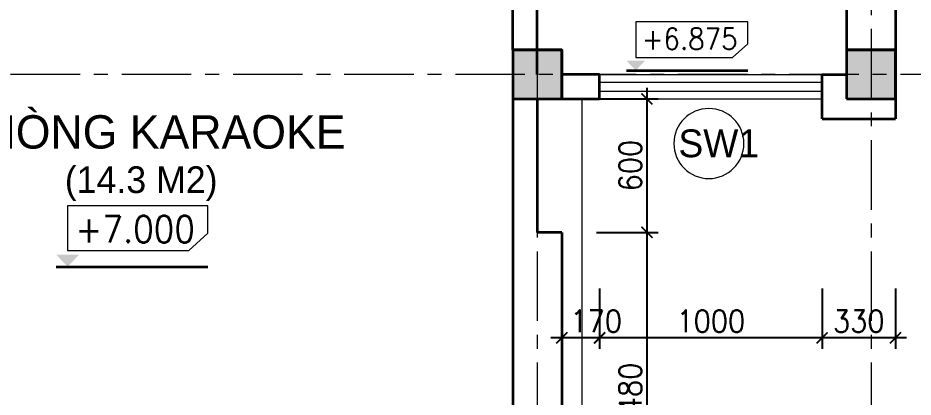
# Model space of a CAD drawing. Header units: millimetres. Extents: x -529782 to -142003, y -492574 to -273331.
# Drawn here: x -215026 to -211002, y -366462 to -364757 of the extents above; entities that cross this region are included whole.
import ezdxf

# ---------------------------------------------------------------- set-up
doc = ezdxf.new("R2010")
doc.units = ezdxf.units.MM
doc.header["$LTSCALE"] = 500
doc.header["$MEASUREMENT"] = 0
doc.header["$PDMODE"] = 3
doc.linetypes.add('CENTER', pattern=[2, 1.25, -0.25, 0.25, -0.25])
doc.layers.get('0').update_dxf_attribs({"linetype": 'CONTINUOUS', "lineweight": 13})
doc.layers.get('Defpoints').update_dxf_attribs({"color": 255, "linetype": 'CONTINUOUS', "lineweight": 13})
for name, color, linetype, lineweight in [('1.cat 30', 30, 'CONTINUOUS', 35), ('1.cot', 2, 'CONTINUOUS', 35), ('2.thay 145', 145, 'CONTINUOUS', 18), ('3.manh 08', 8, 'CONTINUOUS', 9), ('4.dim 08', 8, 'CONTINUOUS', 13), ('7.tim 67', 67, 'CENTER', 9), ('9.text \xad white', 7, 'CONTINUOUS', 15), ('CA.thay 145', 145, 'CONTINUOUS', 18)]:
    doc.layers.add(name, color=color, linetype=linetype, lineweight=lineweight)
doc.styles.add('CA.JSC1', font='')
doc.styles.get("Standard").update_dxf_attribs({"font": 'txt.shx', "width": 0.9})
doc.styles.add('VnAvantH', font='')
doc.styles.get('CA.JSC1').set_extended_font_data('.VnAvantH')
doc.styles.get('VnAvantH').set_extended_font_data('.VnAvantH')
doc.dimstyles.new('CA 50', dxfattribs={"dimscale": 0, "dimtxt": 100, "dimasz": 50, "dimexe": 50, "dimexo": 0, "dimgap": 25, "dimtad": 1, "dimdec": 0, "dimzin": 0, "dimdsep": 46, "dimtxsty": 'Standard', "dimblk": 'ARCHTICK', "dimcen": 0.09, "dimdle": 50, "dimclrd": 256, "dimclre": 256, "dimclrt": 7, "dimadec": 0, "dimazin": 0, "dimtfac": 1, "dimtdec": 0, "dimtix": 1, "dimtmove": 2, "dimatfit": 3, "dimldrblk": 'DOT', "dimfxl": 1, "dimtolj": 1, "dimtzin": 0, "dimarcsym": 0})

# ---------------------------------------------------------------- blocks, each defined once
blk = doc.blocks.new('ki hieu cost')
at = {"layer": '1.cat 30'}
blk.add_line((-119312.6479903211, -196389.5266377838), (-118175.9534743076, -196389.5266377837), dxfattribs=at)
at = {"layer": '3.manh 08'}
blk.add_lwpolyline([(-119227.225577535, -195933.8747298737), (-119227.225577535, -196268.1983629046), (-118320.4604987512, -196268.1983629046), (-118175.9534743076, -196138.8011558482), (-118175.9534743076, -195933.8747298737)], close=True, dxfattribs=at)
blk.add_solid([(-119312.6479903211, -196299.0221607631), (-119141.803164749, -196299.0221607631), (-119227.225577535, -196389.5266377839)], dxfattribs=at)
blk = doc.blocks.new('sdfdggh')
at = {"layer": '7.tim 67', "ltscale": 0.5}
for p, q in [((8609.999999999302, 2894.499999999942), (8609.999999999302, -9823.000000000058)), ((10110.00000000006, 2894.499999999942), (10110.00000000006, -9823.000000000058)), ((12554.49999999994, -4310), (-2632.000000000058, -4310))]:
    blk.add_line(p, q, dxfattribs=at)
blk = doc.blocks.new('_ArchTick')
at = {"color": 1, "linetype": 'ByBlock', "const_width": 0.150000081}
blk.add_lwpolyline([(-0.5000002699998731, -0.5000002699998731), (0.5000002699998731, 0.5000002699998731)], dxfattribs=at)
blk = doc.blocks.new('*D492')
at = {"layer": '4.dim 08', "lineweight": -2, "transparency": 16777216}
for p, q in [((-211411.4537180976, -365972.9953061457), (-211411.4537180976, -366245.3392923577)), ((-211081.4537180976, -365972.9953061457), (-211081.4537180976, -366245.3392923577)), ((-211031.4537180976, -366195.3392923577), (-211461.4537180976, -366195.3392923577))]:
    blk.add_line(p, q, dxfattribs=at)
at = {"layer": 'Defpoints', "color": 0, "transparency": 16777216}
for p in [(-211411.4537180976, -365972.9953061457), (-211081.4537180976, -365972.9953061457), (-211411.4537180976, -366195.3392923577)]:
    blk.add_point(p, dxfattribs=at)
at = {"layer": '4.dim 08', "lineweight": -2, "transparency": 16777216, "xscale": 50, "yscale": 50, "zscale": 50, "rotation": 180}
blk.add_blockref('_ArchTick', (-211411.4537180976, -366195.3392923577), dxfattribs=at)
at = {"layer": '4.dim 08', "lineweight": -2, "transparency": 16777216, "xscale": 50, "yscale": 50, "zscale": 50}
blk.add_blockref('_ArchTick', (-211081.4537180976, -366195.3392923577), dxfattribs=at)
at = {"layer": '4.dim 08', "color": 7, "transparency": 16777216, "insert": (-211246.4537180976, -366120.3392923577), "char_height": 100, "attachment_point": 5}
blk.add_mtext('\\A1;330', dxfattribs=at)
blk = doc.blocks.new('_DOT')
at = {"color": 1, "linetype": 'ByBlock'}
blk.add_line((-0.5, 0), (-1, 0), dxfattribs=at)
at = {"color": 1, "linetype": 'ByBlock', "const_width": 0.5}
blk.add_lwpolyline([(-0.25, 0, 1), (0.25, 0, 1)], format="xyb", close=True, dxfattribs=at)
blk = doc.blocks.new('*D493')
at = {"layer": '4.dim 08', "lineweight": -2, "transparency": 16777216}
for p, q in [((-212411.4537180976, -365972.9953061457), (-212411.4537180976, -366245.3392923577)), ((-211411.4537180976, -365972.9953061457), (-211411.4537180976, -366245.3392923577)), ((-211361.4537180976, -366195.3392923577), (-212461.4537180976, -366195.3392923577))]:
    blk.add_line(p, q, dxfattribs=at)
at = {"layer": 'Defpoints', "color": 0, "transparency": 16777216}
for p in [(-212411.4537180976, -365972.9953061457), (-211411.4537180976, -365972.9953061457), (-212411.4537180976, -366195.3392923577)]:
    blk.add_point(p, dxfattribs=at)
at = {"layer": '4.dim 08', "lineweight": -2, "transparency": 16777216, "xscale": 50, "yscale": 50, "zscale": 50, "rotation": 180}
blk.add_blockref('_ArchTick', (-212411.4537180976, -366195.3392923577), dxfattribs=at)
at = {"layer": '4.dim 08', "lineweight": -2, "transparency": 16777216, "xscale": 50, "yscale": 50, "zscale": 50}
blk.add_blockref('_ArchTick', (-211411.4537180976, -366195.3392923577), dxfattribs=at)
at = {"layer": '4.dim 08', "color": 7, "transparency": 16777216, "insert": (-211911.4537180976, -366120.3392923577), "char_height": 100, "attachment_point": 5}
blk.add_mtext('\\A1;1000', dxfattribs=at)
blk = doc.blocks.new('*D494')
at = {"layer": '4.dim 08', "lineweight": -2, "transparency": 16777216}
for p, q in [((-212581.4537180976, -365972.9953061457), (-212581.4537180976, -366245.3392923577)), ((-212411.4537180976, -365972.9953061457), (-212411.4537180976, -366245.3392923577)), ((-212361.4537180976, -366195.3392923577), (-212631.4537180976, -366195.3392923577))]:
    blk.add_line(p, q, dxfattribs=at)
at = {"layer": 'Defpoints', "color": 0, "transparency": 16777216}
for p in [(-212581.4537180976, -365972.9953061457), (-212411.4537180976, -365972.9953061457), (-212581.4537180976, -366195.3392923577)]:
    blk.add_point(p, dxfattribs=at)
at = {"layer": '4.dim 08', "lineweight": -2, "transparency": 16777216, "xscale": 50, "yscale": 50, "zscale": 50, "rotation": 180}
blk.add_blockref('_ArchTick', (-212581.4537180976, -366195.3392923577), dxfattribs=at)
at = {"layer": '4.dim 08', "lineweight": -2, "transparency": 16777216, "xscale": 50, "yscale": 50, "zscale": 50}
blk.add_blockref('_ArchTick', (-212411.4537180976, -366195.3392923577), dxfattribs=at)
at = {"layer": '4.dim 08', "color": 7, "transparency": 16777216, "insert": (-212426.8766131469, -366120.3392923577), "char_height": 100, "attachment_point": 5}
blk.add_mtext('\\A1;170', dxfattribs=at)
blk = doc.blocks.new('*D658')
at = {"layer": '4.dim 08', "lineweight": -2, "transparency": 16777216}
for p, q in [((-212198.5961898693, -365070.9999999999), (-212198.5961898693, -365770.9999999998)), ((-212424.7645479278, -365120.9999999999), (-212148.5961898693, -365120.9999999999)), ((-212424.7645479278, -365720.9999999998), (-212148.5961898693, -365720.9999999998))]:
    blk.add_line(p, q, dxfattribs=at)
at = {"layer": 'Defpoints', "color": 0, "transparency": 16777216}
for p in [(-212424.7645479278, -365120.9999999999), (-212424.7645479278, -365720.9999999998), (-212198.5961898693, -365720.9999999998)]:
    blk.add_point(p, dxfattribs=at)
at = {"layer": '4.dim 08', "lineweight": -2, "transparency": 16777216, "xscale": 50, "yscale": 50, "zscale": 50}
for p, rotation in [((-212198.5961898693, -365120.9999999999), 90), ((-212198.5961898693, -365720.9999999998), 270)]:
    blk.add_blockref('_ArchTick', p, dxfattribs=dict(at, rotation=rotation))
at = {"layer": '4.dim 08', "color": 7, "transparency": 16777216, "insert": (-212273.5961898693, -365420.9999999999), "char_height": 100, "attachment_point": 5, "rotation": 90}
blk.add_mtext('\\A1;600', dxfattribs=at)
blk = doc.blocks.new('*D659')
at = {"layer": '4.dim 08', "lineweight": -2, "transparency": 16777216}
for p, q in [((-212198.5961898693, -365670.9999999998), (-212198.5961898693, -367250.9999999998)), ((-212424.7645479278, -365720.9999999998), (-212148.5961898693, -365720.9999999998)), ((-212424.7645479278, -367200.9999999998), (-212148.5961898693, -367200.9999999998))]:
    blk.add_line(p, q, dxfattribs=at)
at = {"layer": 'Defpoints', "color": 0, "transparency": 16777216}
for p in [(-212424.7645479278, -365720.9999999998), (-212424.7645479278, -367200.9999999998), (-212198.5961898693, -367200.9999999998)]:
    blk.add_point(p, dxfattribs=at)
at = {"layer": '4.dim 08', "lineweight": -2, "transparency": 16777216, "xscale": 50, "yscale": 50, "zscale": 50}
for p, rotation in [((-212198.5961898693, -365720.9999999998), 90), ((-212198.5961898693, -367200.9999999998), 270)]:
    blk.add_blockref('_ArchTick', p, dxfattribs=dict(at, rotation=rotation))
at = {"layer": '4.dim 08', "color": 7, "transparency": 16777216, "insert": (-212273.5961898693, -366460.9999999999), "char_height": 100, "attachment_point": 5, "rotation": 90}
blk.add_mtext('\\A1;1480', dxfattribs=at)

msp = doc.modelspace()

# ---------------------------------------------------------------- hatches: boundary and pattern name
at = {"layer": '1.cot'}
for points in [[(-212581.4537180976, -364900.9999999998), (-212801.4537180976, -364900.9999999998), (-212801.4537180976, -365120.9999999998), (-212581.4537180976, -365120.9999999998)], [(-211081.4537180976, -364900.9999999998), (-211301.4537180976, -364900.9999999998), (-211301.4537180976, -365120.9999999998), (-211081.4537180976, -365120.9999999998)]]:
    msp.add_hatch(color=256, dxfattribs=at).paths.add_polyline_path(points)

# ---------------------------------------------------------------- linework, layer by layer
at = {"layer": '1.cat 30'}
for p, q in [((-211081.4537180976, -359450.9999999998), (-211081.4537180976, -365210.9999999999)), ((-211301.4537180976, -362030.9999999998), (-211301.4537180975, -365120.9999999998)), ((-212801.4537180977, -364900.9999999997), (-212801.4537180977, -363115.9999999998)), ((-212691.4537180976, -365010.9999999998), (-212691.4537180976, -363115.9999999998)), ((-212801.4537180977, -364900.9999999997), (-212801.4537180976, -368020.9999999998)), ((-212801.4537180977, -364900.9999999998), (-212581.4537180976, -364900.9999999998)), ((-212581.4537180976, -364900.9999999997), (-212581.4537180976, -365120.9999999998)), ((-211301.4537180977, -364900.9999999998), (-211081.4537180976, -364900.9999999998)), ((-212411.4537180976, -365010.9999999999), (-212581.4537180976, -365010.9999999999)), ((-212411.4537180976, -365120.9999999999), (-212411.4537180976, -365010.9999999999)), ((-211411.4537180976, -365210.9999999999), (-211411.4537180976, -365010.9999999999)), ((-211411.4537180976, -365010.9999999999), (-211301.4537180976, -365010.9999999999)), ((-212691.4537180977, -365120.9999999998), (-212691.4537180977, -365720.9999999998)), ((-212581.4537180976, -365120.9999999999), (-212411.4537180976, -365120.9999999999)), ((-211301.4537180975, -365120.9999999998), (-211081.4537180976, -365120.9999999997)), ((-211301.4537180975, -365120.9999999999), (-211081.4537180976, -365120.9999999998)), ((-211411.4537180976, -365210.9999999999), (-211081.4537180976, -365210.9999999999)), ((-212581.4537180977, -365720.9999999998), (-212691.4537180977, -365720.9999999998)), ((-212581.4537180976, -365720.9999999998), (-212581.4537180976, -367200.9999999998))]:
    msp.add_line(p, q, dxfattribs=at)
at = {"layer": '1.cot'}
for points in [[(-212801.4537180976, -365120.9999999998), (-212581.4537180976, -365120.9999999998), (-212581.4537180976, -364900.9999999998), (-212801.4537180976, -364900.9999999998)], [(-211301.4537180976, -365120.9999999998), (-211081.4537180976, -365120.9999999998), (-211081.4537180976, -364900.9999999998), (-211301.4537180976, -364900.9999999998)]]:
    msp.add_lwpolyline(points, close=True, dxfattribs=at)
at = {"layer": '2.thay 145'}
for p, q in [((-212411.4537180976, -365045.9999999999), (-211411.4537180976, -365045.9999999999)), ((-212411.4537180976, -365085.9999999999), (-211411.4537180976, -365085.9999999999))]:
    msp.add_line(p, q, dxfattribs=at)
at = {"layer": '3.manh 08'}
msp.add_lwpolyline([(-211762.8747624526, -365321.5985880948, -3898660.642287513), (-211762.8747624525, -365321.5984265009, 1.154242490888426e-06), (-211762.8747624523, -365321.5985072978, 1.154242490888426e-06)], format="xyb", dxfattribs=at)
at = {"layer": 'CA.thay 145'}
for p, q in [((-212581.4537180976, -365010.9999999999), (-211411.4537180976, -365010.9999999999)), ((-212581.4537180976, -365120.9999999999), (-211411.4537180976, -365120.9999999999)), ((-212491.4537180976, -365120.9999999999), (-212491.4537180977, -368130.9999999998))]:
    msp.add_line(p, q, dxfattribs=at)

# ---------------------------------------------------------------- block references
at = {"layer": '2.thay 145'}
for p, xscale, yscale, zscale in [((-155020.0700792896, -270726.2636569404), 0.4799999999813735, 0.4799999999813735, 0.4800000000000001), ((-143266.4373562711, -248041.9335588737), 0.5999999999767169, 0.5999999999767169, 0.6000000000000001)]:
    msp.add_blockref('ki hieu cost', p, dxfattribs=dict(at, xscale=xscale, yscale=yscale, zscale=zscale))
at = {"layer": '4.dim 08', "color": 251}
msp.add_blockref('sdfdggh', (-221301.4537180977, -360700.9999999998), dxfattribs=at)

# ---------------------------------------------------------------- texts
at = {"layer": '9.text \xad white'}
for s, height, style, p in [('phßng karaoke', 150, 'CA.JSC1', (-215314.6605943199, -365344.4240218762)), ('sw1', 124.999999999455, 'VnAvantH', (-212057.0071676411, -365383.1656799798)), ('(14.3 M2)', 120, 'CA.JSC1', (-214815.6358120652, -365544.2853554718))]:
    msp.add_text(s, height=height, dxfattribs=dict(at, style=style)).set_placement(p)
at = {"layer": '9.text \xad white', "lineweight": 100, "attachment_point": 1}
for s, insert, char_height, width in [('+6.875', (-212220.8116081322, -364802.9484509305), 96, 437.52), ('+7.000', (-214767.3642673244, -365646.7895513613), 120, 546.9)]:
    msp.add_mtext(s, dxfattribs=dict(at, insert=insert, char_height=char_height, width=width))

# ---------------------------------------------------------------- dimensions: what is measured, and where the dimension line sits
at = {"layer": '4.dim 08'}
for base, p1, p2, picture, middle in [((-212198.5961898693, -365720.9999999998), (-212424.7645479278, -365120.9999999999), (-212424.7645479278, -365720.9999999998), '*D658', (-212273.5961898693, -365420.9999999999)), ((-212198.5961898693, -367200.9999999998), (-212424.7645479278, -365720.9999999998), (-212424.7645479278, -367200.9999999998), '*D659', (-212273.5961898693, -366460.9999999999))]:
    dim = msp.add_linear_dim(base=base, p1=p1, p2=p2, angle=90, dimstyle='CA 50', override={"dimscale": 1}, dxfattribs=at)
    dim.commit()
    dim.dimension.update_dxf_attribs({"geometry": picture, "text_midpoint": middle})
dim = msp.add_linear_dim(base=(-212581.4537180976, -366195.3392923577), p1=(-212411.4537180976, -365972.9953061457), p2=(-212581.4537180976, -365972.9953061457), dimstyle='CA 50', override={"dimscale": 1}, dxfattribs=at)
dim.commit()
dim.dimension.update_dxf_attribs({"geometry": '*D494', "text_midpoint": (-212426.8766131469, -366120.3392923577), "dimtype": 160})
for base, p1, p2, picture, middle in [((-212411.4537180976, -366195.3392923577), (-211411.4537180976, -365972.9953061457), (-212411.4537180976, -365972.9953061457), '*D493', (-211911.4537180976, -366120.3392923577)), ((-211411.4537180976, -366195.3392923577), (-211081.4537180976, -365972.9953061457), (-211411.4537180976, -365972.9953061457), '*D492', (-211246.4537180976, -366120.3392923577))]:
    dim = msp.add_linear_dim(base=base, p1=p1, p2=p2, dimstyle='CA 50', override={"dimscale": 1}, dxfattribs=at)
    dim.commit()
    dim.dimension.update_dxf_attribs({"geometry": picture, "text_midpoint": middle})

doc.saveas('drawing.dxf')
